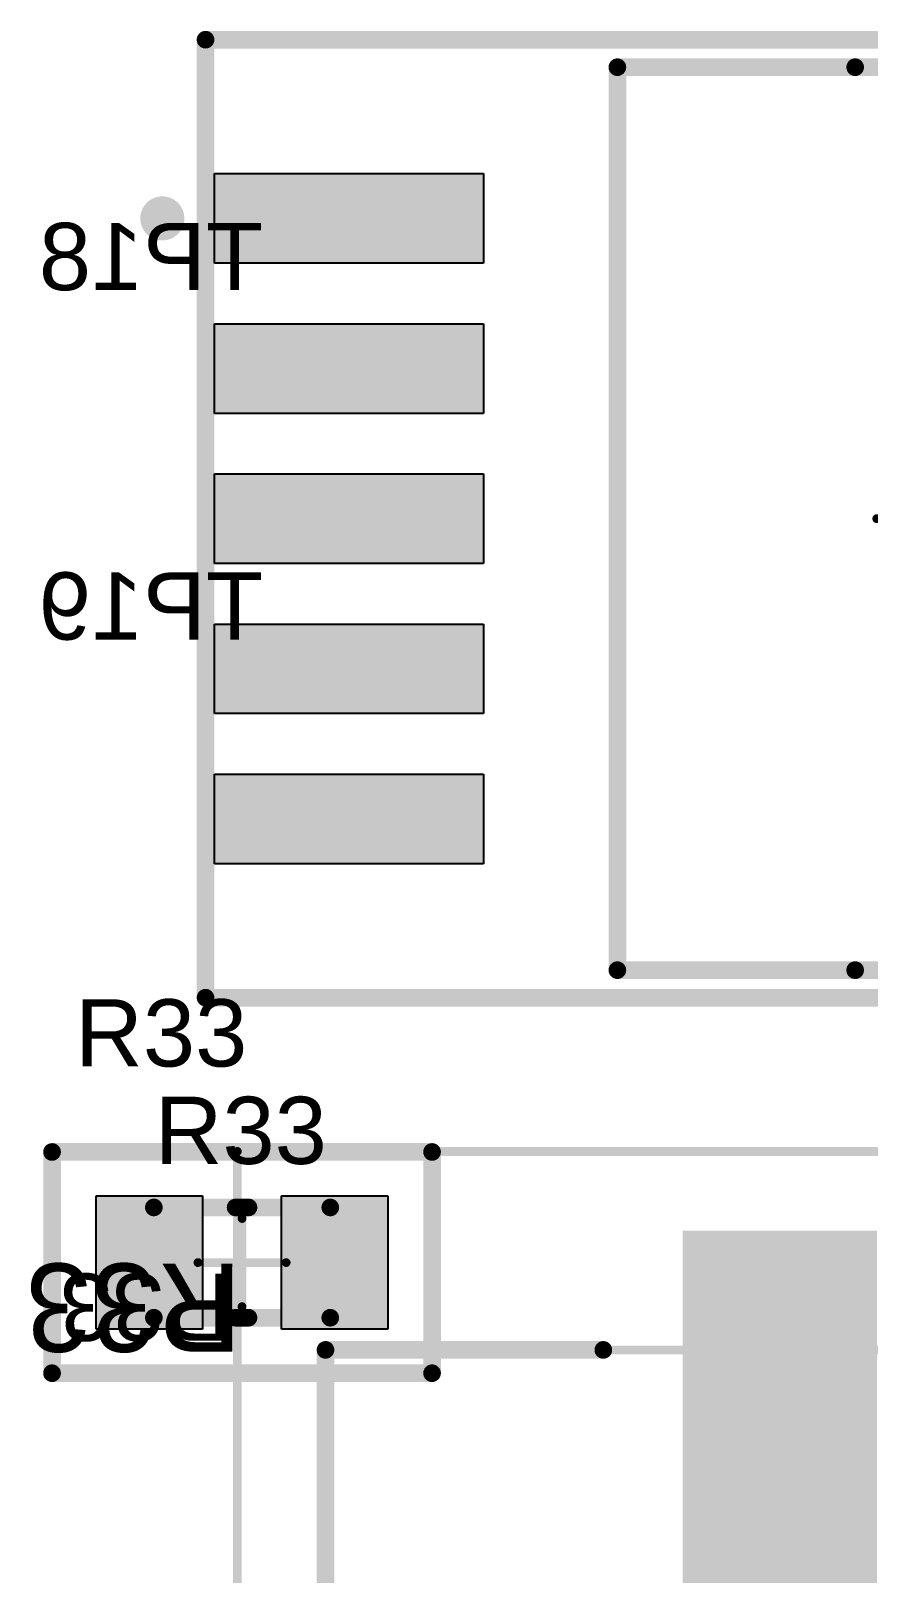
# Model space of a CAD drawing. Header units: millimetres. Extents: x 54 to 247, y 53 to 195.
# Drawn here: x 220.08 to 229.58, y 81.85 to 99.33 of the extents above; entities that cross this region are included whole.
import ezdxf

# ---------------------------------------------------------------- set-up
doc = ezdxf.new("R2010")
doc.units = ezdxf.units.MM
for name, color, linetype in [('BottomOverlay', 54, 'Continuous'), ('BottomPaste', 16, 'Continuous'), ('BottomSolder', 6, 'Continuous'), ('Mechanical10', 56, 'Continuous'), ('Mechanical12', 56, 'Continuous'), ('Mechanical13', 56, 'Continuous'), ('Mechanical15', 56, 'Continuous'), ('Mechanical4', 56, 'Continuous'), ('Mechanical6', 56, 'Continuous'), ('Mechanical8', 56, 'Continuous'), ('PadHoleLayer', 156, 'Continuous'), ('TopOverlay', 2, 'Continuous'), ('TopPaste', 8, 'Continuous'), ('TopSolder', 216, 'Continuous')]:
    doc.layers.add(name, color=color, linetype=linetype)
doc.styles.add('Arial', font='arial.ttf', dxfattribs={"height": 0.2})

# ---------------------------------------------------------------- blocks, each defined once
blk = doc.blocks.new('EEEFK1V331P_B_226')
at = {"layer": 'BottomPaste'}
for points in [[(1, 6.4), (1, 2.3), (-1, 2.3), (-1, 6.4)], [(1, -2.3), (1, -6.4), (-1, -6.4), (-1, -2.3)]]:
    blk.add_hatch(color=16, dxfattribs=at).paths.add_polyline_path(points)
at = {"layer": 'BottomSolder'}
for points in [[(1.102, 6.502), (1.102, 2.198), (-1.102, 2.198), (-1.102, 6.502)], [(1.102, -2.198), (1.102, -6.502), (-1.102, -6.502), (-1.102, -2.198)]]:
    blk.add_hatch(color=6, dxfattribs=at).paths.add_polyline_path(points)
at = {"layer": 'BottomOverlay', "const_width": 0.2}
for points in [[(0, 6.9, -1), (0, 7)], [(0, 6.9, -1), (0, 7)], [(0, 7, -1), (0, 6.9)]]:
    blk.add_lwpolyline(points, format="xyb", dxfattribs=at)
at = {"layer": 'BottomOverlay', "const_width": 0.1}
for points in [[(-0.05, 7, 1), (0.05, 7, 1)], [(-0.05, 7, 1), (0.05, 7, 1)], [(-0.05, 7, 1), (0.05, 7, 1)], [(-0.05, 6.9, 1), (0.05, 6.9, 1)], [(-0.05, 6.9, 1), (0.05, 6.9, 1)], [(-0.05, 6.9, 1), (0.05, 6.9, 1)], [(-2.625, 5.15, 1), (-2.525, 5.15, 1)], [(-2.625, 5.15, 1), (-2.525, 5.15, 1)], [(-2.05, 5.15, 1), (-1.95, 5.15, 1)], [(1.95, 5.15, 1), (2.05, 5.15, 1)], [(2.525, 5.15, 1), (2.625, 5.15, 1)], [(2.525, 5.15, 1), (2.625, 5.15, 1)], [(-5.2, 3.75, 1), (-5.1, 3.75, 1)], [(-5.2, 3.75, 1), (-5.1, 3.75, 1)], [(5.1, 3.75, 1), (5.2, 3.75, 1)], [(5.1, 3.75, 1), (5.2, 3.75, 1)], [(-5.2, -5.15, 1), (-5.1, -5.15, 1)], [(-5.2, -5.15, 1), (-5.1, -5.15, 1)], [(-2.05, -5.15, 1), (-1.95, -5.15, 1)], [(1.95, -5.15, 1), (2.05, -5.15, 1)], [(5.1, -5.15, 1), (5.2, -5.15, 1)], [(5.1, -5.15, 1), (5.2, -5.15, 1)]]:
    blk.add_lwpolyline(points, format="xyb", close=True, dxfattribs=at)
at = {"layer": 'BottomOverlay', "const_width": 0.2}
for points in [[(-2.575, 5.15), (-5.15, 3.75)], [(-2, 5.15), (-2.575, 5.15)], [(2.575, 5.15), (2, 5.15)], [(5.15, 3.75), (2.575, 5.15)], [(-5.15, 3.75), (-5.15, -5.15)], [(5.15, 3.75), (5.15, -5.15)], [(-2, -5.15), (-5.15, -5.15)], [(5.15, -5.15), (2, -5.15)]]:
    blk.add_lwpolyline(points, dxfattribs=at)
at = {"layer": 'Mechanical13', "const_width": 0.1}
for points in [[(-2.575, 5.15), (-5.15, 3.75)], [(2.575, 5.15), (-2.575, 5.15)], [(5.15, 3.75), (2.575, 5.15)], [(-5.15, 3.75), (-5.15, -5.15)], [(5.15, 3.75), (5.15, -5.15)], [(5.15, -5.15), (-5.15, -5.15)]]:
    blk.add_lwpolyline(points, dxfattribs=at)
at = {"layer": 'Mechanical13', "const_width": 0.05}
for points in [[(-2.6, 5.15, 1), (-2.55, 5.15, 1)], [(-2.6, 5.15, 1), (-2.55, 5.15, 1)], [(2.55, 5.15, 1), (2.6, 5.15, 1)], [(2.55, 5.15, 1), (2.6, 5.15, 1)], [(-5.175, 3.75, 1), (-5.125, 3.75, 1)], [(-5.175, 3.75, 1), (-5.125, 3.75, 1)], [(5.125, 3.75, 1), (5.175, 3.75, 1)], [(5.125, 3.75, 1), (5.175, 3.75, 1)], [(-5.175, -5.15, 1), (-5.125, -5.15, 1)], [(-5.175, -5.15, 1), (-5.125, -5.15, 1)], [(5.125, -5.15, 1), (5.175, -5.15, 1)], [(5.125, -5.15, 1), (5.175, -5.15, 1)]]:
    blk.add_lwpolyline(points, format="xyb", close=True, dxfattribs=at)
at = {"layer": 'Mechanical15', "const_width": 0.1}
for points in [[(6.15, 7.4), (-6.15, 7.4)], [(-6.15, 7.4), (-6.15, -7.4)], [(6.15, 7.4), (6.15, -7.4)], [(6.15, -7.4), (-6.15, -7.4)]]:
    blk.add_lwpolyline(points, dxfattribs=at)
at = {"layer": 'Mechanical15', "const_width": 0.05}
for points in [[(-6.175, 7.4, 1), (-6.125, 7.4, 1)], [(-6.175, 7.4, 1), (-6.125, 7.4, 1)], [(6.125, 7.4, 1), (6.175, 7.4, 1)], [(6.125, 7.4, 1), (6.175, 7.4, 1)], [(-6.175, -7.4, 1), (-6.125, -7.4, 1)], [(-6.175, -7.4, 1), (-6.125, -7.4, 1)], [(6.125, -7.4, 1), (6.175, -7.4, 1)], [(6.125, -7.4, 1), (6.175, -7.4, 1)]]:
    blk.add_lwpolyline(points, format="xyb", close=True, dxfattribs=at)
blk = doc.blocks.new('ON_S_____________936A_02_MFG_240')
at = {"layer": 'TopPaste'}
for points in [[(-5.33, 8.01), (5.33, 8.01), (5.33, -0.37), (-5.33, -0.37)], [(-3.912, -4.96), (-2.896, -4.96), (-2.896, -8.01), (-3.912, -8.01)], [(-2.21, -4.96), (-1.194, -4.96), (-1.194, -8.01), (-2.21, -8.01)], [(-0.508, -4.96), (0.508, -4.96), (0.508, -8.01), (-0.508, -8.01)], [(1.194, -4.96), (2.21, -4.96), (2.21, -8.01), (1.194, -8.01)], [(2.896, -4.96), (3.912, -4.96), (3.912, -8.01), (2.896, -8.01)]]:
    blk.add_hatch(color=8, dxfattribs=at).paths.add_polyline_path(points)
at = {"layer": 'TopSolder'}
for points in [[(-5.33, 8.01), (5.33, 8.01), (5.33, -0.37), (-5.33, -0.37)], [(-3.912, -4.96), (-2.896, -4.96), (-2.896, -8.01), (-3.912, -8.01)], [(-2.21, -4.96), (-1.194, -4.96), (-1.194, -8.01), (-2.21, -8.01)], [(-0.508, -4.96), (0.508, -4.96), (0.508, -8.01), (-0.508, -8.01)], [(1.194, -4.96), (2.21, -4.96), (2.21, -8.01), (1.194, -8.01)], [(2.896, -4.96), (3.912, -4.96), (3.912, -8.01), (2.896, -8.01)]]:
    blk.add_hatch(color=216, dxfattribs=at).paths.add_polyline_path(points)
at = {"layer": 'Mechanical10', "const_width": 0.2}
for points in [[(5.43, 8.11), (-5.43, 8.11)], [(-5.43, -8.11), (-5.43, 8.11)], [(5.43, -8.11), (5.43, 8.11)], [(5.43, -8.11), (-5.43, -8.11)]]:
    blk.add_lwpolyline(points, dxfattribs=at)
at = {"layer": 'Mechanical10', "const_width": 0.1}
for points in [[(-5.48, 8.11, 1), (-5.38, 8.11, 1)], [(-5.48, 8.11, 1), (-5.38, 8.11, 1)], [(5.38, 8.11, 1), (5.48, 8.11, 1)], [(5.38, 8.11, 1), (5.48, 8.11, 1)], [(-5.48, -8.11, 1), (-5.38, -8.11, 1)], [(-5.48, -8.11, 1), (-5.38, -8.11, 1)], [(5.38, -8.11, 1), (5.48, -8.11, 1)], [(5.38, -8.11, 1), (5.48, -8.11, 1)]]:
    blk.add_lwpolyline(points, format="xyb", close=True, dxfattribs=at)
at = {"layer": 'Mechanical12', "const_width": 0.2}
for points in [[(5.118, 5.906), (-5.118, 5.906)], [(-5.118, -3.441), (-5.118, 5.906)], [(5.118, -3.441), (5.118, 5.906)], [(5.118, -3.441), (-5.118, -3.441)]]:
    blk.add_lwpolyline(points, dxfattribs=at)
at = {"layer": 'Mechanical12', "const_width": 0.1}
for points in [[(-5.168, 5.906, 1), (-5.068, 5.906, 1)], [(-5.168, 5.906, 1), (-5.068, 5.906, 1)], [(5.068, 5.906, 1), (5.168, 5.906, 1)], [(5.068, 5.906, 1), (5.168, 5.906, 1)], [(-5.168, -3.441, 1), (-5.068, -3.441, 1)], [(-5.168, -3.441, 1), (-5.068, -3.441, 1)], [(5.068, -3.441, 1), (5.168, -3.441, 1)], [(5.068, -3.441, 1), (5.168, -3.441, 1)]]:
    blk.add_lwpolyline(points, format="xyb", close=True, dxfattribs=at)
at = {"layer": 'Mechanical15'}
for points, const_width in [([(5.43, 8.11), (-5.43, 8.11)], 0.2), ([(-5.43, -8.11), (-5.43, 8.11)], 0.2), ([(5.43, -8.11), (5.43, 8.11)], 0.2), ([(0, -0.5), (0, 0.5)], 0.1), ([(0.5, 0), (-0.5, 0)], 0.1), ([(5.43, -8.11), (-5.43, -8.11)], 0.2)]:
    blk.add_lwpolyline(points, dxfattribs=dict(at, const_width=const_width))
for points, const_width in [([(-5.48, 8.11, 1), (-5.38, 8.11, 1)], 0.1), ([(-5.48, 8.11, 1), (-5.38, 8.11, 1)], 0.1), ([(5.38, 8.11, 1), (5.48, 8.11, 1)], 0.1), ([(5.38, 8.11, 1), (5.48, 8.11, 1)], 0.1), ([(-0.025, 0.5, 1), (0.025, 0.5, 1)], 0.05), ([(-0.525, 0, 1), (-0.475, 0, 1)], 0.05), ([(0.475, 0, 1), (0.525, 0, 1)], 0.05), ([(-0.025, -0.5, 1), (0.025, -0.5, 1)], 0.05), ([(-5.48, -8.11, 1), (-5.38, -8.11, 1)], 0.1), ([(-5.48, -8.11, 1), (-5.38, -8.11, 1)], 0.1), ([(5.38, -8.11, 1), (5.48, -8.11, 1)], 0.1), ([(5.38, -8.11, 1), (5.48, -8.11, 1)], 0.1)]:
    blk.add_lwpolyline(points, format="xyb", close=True, dxfattribs=dict(at, const_width=const_width))
at = {"layer": 'TopOverlay', "const_width": 0.2}
for points in [[(-5.118, -3.441), (-5.118, -0.745)], [(5.118, -3.441), (5.118, -0.745)], [(5.118, -3.441), (-5.118, -3.441)]]:
    blk.add_lwpolyline(points, dxfattribs=at)
at = {"layer": 'TopOverlay'}
for points, const_width in [([(-5.168, -0.745, 1), (-5.068, -0.745, 1)], 0.1), ([(5.068, -0.745, 1), (5.168, -0.745, 1)], 0.1), ([(-5.168, -3.441, 1), (-5.068, -3.441, 1)], 0.1), ([(-5.168, -3.441, 1), (-5.068, -3.441, 1)], 0.1), ([(5.068, -3.441, 1), (5.168, -3.441, 1)], 0.1), ([(5.068, -3.441, 1), (5.168, -3.441, 1)], 0.1), ([(-3.279, -8.6, 1), (-3.529, -8.6, 1)], 0.25), ([(-3.591, -8.6, 1), (-3.467, -8.6, 1)], 0.125), ([(-3.341, -8.6, 1), (-3.216, -8.6, 1)], 0.125)]:
    blk.add_lwpolyline(points, format="xyb", close=True, dxfattribs=dict(at, const_width=const_width))
at = {"layer": 'Mechanical10'}
blk.add_text('U4', height=1, dxfattribs=at).set_placement((0, 0))
blk = doc.blocks.new('V______CRCW0805__3_IPC_A_268')
at = {"layer": 'TopPaste'}
for points in [[(-1.654, 0.754), (-0.448, 0.754), (-0.448, -0.754), (-1.654, -0.754)], [(0.448, 0.754), (1.654, 0.754), (1.654, -0.754), (0.448, -0.754)]]:
    blk.add_hatch(color=8, dxfattribs=at).paths.add_polyline_path(points)
at = {"layer": 'TopSolder'}
for points in [[(-1.654, 0.754), (-0.448, 0.754), (-0.448, -0.754), (-1.654, -0.754)], [(0.448, 0.754), (1.654, 0.754), (1.654, -0.754), (0.448, -0.754)]]:
    blk.add_hatch(color=216, dxfattribs=at).paths.add_polyline_path(points)
at = {"layer": 'Mechanical10', "const_width": 0.2}
for points in [[(-2.154, 1.254), (-2.154, -1.254)], [(2.154, 1.254), (-2.154, 1.254)], [(2.154, 1.254), (2.154, -1.254)], [(2.154, -1.254), (-2.154, -1.254)]]:
    blk.add_lwpolyline(points, dxfattribs=at)
at = {"layer": 'Mechanical10', "const_width": 0.1}
for points in [[(-2.204, 1.254, 1), (-2.104, 1.254, 1)], [(-2.204, 1.254, 1), (-2.104, 1.254, 1)], [(2.104, 1.254, 1), (2.204, 1.254, 1)], [(2.104, 1.254, 1), (2.204, 1.254, 1)], [(-2.204, -1.254, 1), (-2.104, -1.254, 1)], [(-2.204, -1.254, 1), (-2.104, -1.254, 1)], [(2.104, -1.254, 1), (2.204, -1.254, 1)], [(2.104, -1.254, 1), (2.204, -1.254, 1)]]:
    blk.add_lwpolyline(points, format="xyb", close=True, dxfattribs=at)
at = {"layer": 'Mechanical12', "const_width": 0.2}
for points in [[(-1, 0.625), (-1, -0.625)], [(1, 0.625), (-1, 0.625)], [(1, 0.625), (1, -0.625)], [(1, -0.625), (-1, -0.625)]]:
    blk.add_lwpolyline(points, dxfattribs=at)
at = {"layer": 'Mechanical12', "const_width": 0.1}
for points in [[(-1.05, 0.625, 1), (-0.95, 0.625, 1)], [(-1.05, 0.625, 1), (-0.95, 0.625, 1)], [(0.95, 0.625, 1), (1.05, 0.625, 1)], [(0.95, 0.625, 1), (1.05, 0.625, 1)], [(-1.05, -0.625, 1), (-0.95, -0.625, 1)], [(-1.05, -0.625, 1), (-0.95, -0.625, 1)], [(0.95, -0.625, 1), (1.05, -0.625, 1)], [(0.95, -0.625, 1), (1.05, -0.625, 1)]]:
    blk.add_lwpolyline(points, format="xyb", close=True, dxfattribs=at)
at = {"layer": 'Mechanical15'}
for points, const_width in [([(-2.154, 1.254), (-2.154, -1.254)], 0.2), ([(2.154, 1.254), (-2.154, 1.254)], 0.2), ([(2.154, 1.254), (2.154, -1.254)], 0.2), ([(0, 0.5), (0, -0.5)], 0.1), ([(0.5, 0), (-0.5, 0)], 0.1), ([(2.154, -1.254), (-2.154, -1.254)], 0.2)]:
    blk.add_lwpolyline(points, dxfattribs=dict(at, const_width=const_width))
for points, const_width in [([(-2.204, 1.254, 1), (-2.104, 1.254, 1)], 0.1), ([(-2.204, 1.254, 1), (-2.104, 1.254, 1)], 0.1), ([(2.104, 1.254, 1), (2.204, 1.254, 1)], 0.1), ([(2.104, 1.254, 1), (2.204, 1.254, 1)], 0.1), ([(-0.025, 0.5, 1), (0.025, 0.5, 1)], 0.05), ([(-0.525, 0, 1), (-0.475, 0, 1)], 0.05), ([(0.475, 0, 1), (0.525, 0, 1)], 0.05), ([(-0.025, -0.5, 1), (0.025, -0.5, 1)], 0.05), ([(-2.204, -1.254, 1), (-2.104, -1.254, 1)], 0.1), ([(-2.204, -1.254, 1), (-2.104, -1.254, 1)], 0.1), ([(2.104, -1.254, 1), (2.204, -1.254, 1)], 0.1), ([(2.104, -1.254, 1), (2.204, -1.254, 1)], 0.1)]:
    blk.add_lwpolyline(points, format="xyb", close=True, dxfattribs=dict(at, const_width=const_width))
at = {"layer": 'TopOverlay', "const_width": 0.2}
for points in [[(0.073, 0.625), (-0.073, 0.625)], [(0.073, -0.625), (-0.073, -0.625)]]:
    blk.add_lwpolyline(points, dxfattribs=at)
at = {"layer": 'TopOverlay', "const_width": 0.1}
for points in [[(-0.123, 0.625, 1), (-0.023, 0.625, 1)], [(0.023, 0.625, 1), (0.123, 0.625, 1)], [(-0.123, -0.625, 1), (-0.023, -0.625, 1)], [(0.023, -0.625, 1), (0.123, -0.625, 1)]]:
    blk.add_lwpolyline(points, format="xyb", close=True, dxfattribs=at)
at = {"layer": 'Mechanical10'}
blk.add_text('R33', height=1, dxfattribs=at).set_placement((0, 0.011))

msp = doc.modelspace()

# ---------------------------------------------------------------- hatches: boundary and pattern name
at = {"layer": 'Mechanical4'}
h = msp.add_hatch(color=56, dxfattribs=at)
edge = h.paths.add_edge_path()
edge.add_arc((222.065, 88.372), 0.05, 0, 360)
h = msp.add_hatch(color=56, dxfattribs=at)
edge = h.paths.add_edge_path()
edge.add_arc((222.065, 88.372), 0.05, 0, 360)
h = msp.add_hatch(color=56, dxfattribs=at)
edge = h.paths.add_edge_path()
edge.add_arc((222.065, 88.372), 0.05, 0, 360)
h = msp.add_hatch(color=56, dxfattribs=at)
edge = h.paths.add_edge_path()
edge.add_arc((222.065, 88.372), 0.05, 0, 360)
h = msp.add_hatch(color=56, dxfattribs=at)
edge = h.paths.add_edge_path()
edge.add_arc((220.324, 86.623), 0.05, 0, 360)
h = msp.add_hatch(color=56, dxfattribs=at)
edge = h.paths.add_edge_path()
edge.add_arc((220.324, 86.623), 0.05, 0, 360)
h = msp.add_hatch(color=56, dxfattribs=at)
edge = h.paths.add_edge_path()
edge.add_arc((220.324, 86.623), 0.05, 0, 360)
h = msp.add_hatch(color=56, dxfattribs=at)
edge = h.paths.add_edge_path()
edge.add_arc((220.324, 86.623), 0.05, 0, 360)
h = msp.add_hatch(color=56, dxfattribs=at)
edge = h.paths.add_edge_path()
edge.add_arc((224.633, 86.623), 0.05, 0, 360)
h = msp.add_hatch(color=56, dxfattribs=at)
edge = h.paths.add_edge_path()
edge.add_arc((224.633, 86.623), 0.05, 0, 360)
h = msp.add_hatch(color=56, dxfattribs=at)
edge = h.paths.add_edge_path()
edge.add_arc((224.633, 86.623), 0.05, 0, 360)
h = msp.add_hatch(color=56, dxfattribs=at)
edge = h.paths.add_edge_path()
edge.add_arc((224.633, 86.623), 0.05, 0, 360)
h = msp.add_hatch(color=56, dxfattribs=at)
edge = h.paths.add_edge_path()
edge.add_arc((220.324, 84.115), 0.05, 0, 360)
h = msp.add_hatch(color=56, dxfattribs=at)
edge = h.paths.add_edge_path()
edge.add_arc((220.324, 84.115), 0.05, 0, 360)
h = msp.add_hatch(color=56, dxfattribs=at)
edge = h.paths.add_edge_path()
edge.add_arc((220.324, 84.115), 0.05, 0, 360)
h = msp.add_hatch(color=56, dxfattribs=at)
edge = h.paths.add_edge_path()
edge.add_arc((220.324, 84.115), 0.05, 0, 360)
h = msp.add_hatch(color=56, dxfattribs=at)
edge = h.paths.add_edge_path()
edge.add_arc((224.633, 84.115), 0.05, 0, 360)
h = msp.add_hatch(color=56, dxfattribs=at)
edge = h.paths.add_edge_path()
edge.add_arc((224.633, 84.115), 0.05, 0, 360)
h = msp.add_hatch(color=56, dxfattribs=at)
edge = h.paths.add_edge_path()
edge.add_arc((224.633, 84.115), 0.05, 0, 360)
h = msp.add_hatch(color=56, dxfattribs=at)
edge = h.paths.add_edge_path()
edge.add_arc((224.633, 84.115), 0.05, 0, 360)
at = {"layer": 'Mechanical6'}
h = msp.add_hatch(color=56, dxfattribs=at)
edge = h.paths.add_edge_path()
edge.add_arc((226.734, 98.92), 0.05, 0, 360)
h = msp.add_hatch(color=56, dxfattribs=at)
edge = h.paths.add_edge_path()
edge.add_arc((226.734, 98.92), 0.05, 0, 360)
h = msp.add_hatch(color=56, dxfattribs=at)
edge = h.paths.add_edge_path()
edge.add_arc((229.43, 98.92), 0.05, 0, 360)
h = msp.add_hatch(color=56, dxfattribs=at)
edge = h.paths.add_edge_path()
edge.add_arc((226.734, 88.684), 0.05, 0, 360)
h = msp.add_hatch(color=56, dxfattribs=at)
edge = h.paths.add_edge_path()
edge.add_arc((226.734, 88.684), 0.05, 0, 360)
h = msp.add_hatch(color=56, dxfattribs=at)
edge = h.paths.add_edge_path()
edge.add_arc((229.43, 88.684), 0.05, 0, 360)
h = msp.add_hatch(color=56, dxfattribs=at)
edge = h.paths.add_edge_path()
edge.add_arc((222.406, 85.994), 0.05, 0, 360)
h = msp.add_hatch(color=56, dxfattribs=at)
edge = h.paths.add_edge_path()
edge.add_arc((222.551, 85.994), 0.05, 0, 360)
h = msp.add_hatch(color=56, dxfattribs=at)
edge = h.paths.add_edge_path()
edge.add_arc((222.406, 84.744), 0.05, 0, 360)
h = msp.add_hatch(color=56, dxfattribs=at)
edge = h.paths.add_edge_path()
edge.add_arc((222.551, 84.744), 0.05, 0, 360)
at = {"layer": 'Mechanical8'}
h = msp.add_hatch(color=56, dxfattribs=at)
edge = h.paths.add_edge_path()
edge.add_arc((226.734, 98.92), 0.05, 0, 360)
h = msp.add_hatch(color=56, dxfattribs=at)
edge = h.paths.add_edge_path()
edge.add_arc((226.734, 98.92), 0.05, 0, 360)
h = msp.add_hatch(color=56, dxfattribs=at)
edge = h.paths.add_edge_path()
edge.add_arc((226.734, 88.684), 0.05, 0, 360)
h = msp.add_hatch(color=56, dxfattribs=at)
edge = h.paths.add_edge_path()
edge.add_arc((226.734, 88.684), 0.05, 0, 360)
h = msp.add_hatch(color=56, dxfattribs=at)
edge = h.paths.add_edge_path()
edge.add_arc((221.479, 85.994), 0.05, 0, 360)
h = msp.add_hatch(color=56, dxfattribs=at)
edge = h.paths.add_edge_path()
edge.add_arc((221.479, 85.994), 0.05, 0, 360)
h = msp.add_hatch(color=56, dxfattribs=at)
edge = h.paths.add_edge_path()
edge.add_arc((223.479, 85.994), 0.05, 0, 360)
h = msp.add_hatch(color=56, dxfattribs=at)
edge = h.paths.add_edge_path()
edge.add_arc((223.479, 85.994), 0.05, 0, 360)
h = msp.add_hatch(color=56, dxfattribs=at)
edge = h.paths.add_edge_path()
edge.add_arc((221.479, 84.744), 0.05, 0, 360)
h = msp.add_hatch(color=56, dxfattribs=at)
edge = h.paths.add_edge_path()
edge.add_arc((221.479, 84.744), 0.05, 0, 360)
h = msp.add_hatch(color=56, dxfattribs=at)
edge = h.paths.add_edge_path()
edge.add_arc((223.479, 84.744), 0.05, 0, 360)
h = msp.add_hatch(color=56, dxfattribs=at)
edge = h.paths.add_edge_path()
edge.add_arc((223.479, 84.744), 0.05, 0, 360)
at = {"layer": 'PadHoleLayer'}
h = msp.add_hatch(color=156, dxfattribs=at)
edge = h.paths.add_edge_path()
edge.add_arc((226.734, 98.92), 0.05, 0, 360)
h = msp.add_hatch(color=156, dxfattribs=at)
edge = h.paths.add_edge_path()
edge.add_arc((226.734, 98.92), 0.05, 0, 360)
h = msp.add_hatch(color=156, dxfattribs=at)
edge = h.paths.add_edge_path()
edge.add_arc((226.734, 98.92), 0.05, 0, 360)
h = msp.add_hatch(color=156, dxfattribs=at)
edge = h.paths.add_edge_path()
edge.add_arc((226.734, 98.92), 0.05, 0, 360)
h = msp.add_hatch(color=156, dxfattribs=at)
edge = h.paths.add_edge_path()
edge.add_arc((229.43, 98.92), 0.05, 0, 360)
h = msp.add_hatch(color=156, dxfattribs=at)
edge = h.paths.add_edge_path()
edge.add_arc((226.734, 88.684), 0.05, 0, 360)
h = msp.add_hatch(color=156, dxfattribs=at)
edge = h.paths.add_edge_path()
edge.add_arc((226.734, 88.684), 0.05, 0, 360)
h = msp.add_hatch(color=156, dxfattribs=at)
edge = h.paths.add_edge_path()
edge.add_arc((226.734, 88.684), 0.05, 0, 360)
h = msp.add_hatch(color=156, dxfattribs=at)
edge = h.paths.add_edge_path()
edge.add_arc((226.734, 88.684), 0.05, 0, 360)
h = msp.add_hatch(color=156, dxfattribs=at)
edge = h.paths.add_edge_path()
edge.add_arc((229.43, 88.684), 0.05, 0, 360)
h = msp.add_hatch(color=156, dxfattribs=at)
edge = h.paths.add_edge_path()
edge.add_arc((222.065, 88.372), 0.05, 0, 360)
h = msp.add_hatch(color=156, dxfattribs=at)
edge = h.paths.add_edge_path()
edge.add_arc((222.065, 88.372), 0.05, 0, 360)
h = msp.add_hatch(color=156, dxfattribs=at)
edge = h.paths.add_edge_path()
edge.add_arc((222.065, 88.372), 0.05, 0, 360)
h = msp.add_hatch(color=156, dxfattribs=at)
edge = h.paths.add_edge_path()
edge.add_arc((222.065, 88.372), 0.05, 0, 360)
h = msp.add_hatch(color=156, dxfattribs=at)
edge = h.paths.add_edge_path()
edge.add_arc((220.324, 86.623), 0.05, 0, 360)
h = msp.add_hatch(color=156, dxfattribs=at)
edge = h.paths.add_edge_path()
edge.add_arc((220.324, 86.623), 0.05, 0, 360)
h = msp.add_hatch(color=156, dxfattribs=at)
edge = h.paths.add_edge_path()
edge.add_arc((220.324, 86.623), 0.05, 0, 360)
h = msp.add_hatch(color=156, dxfattribs=at)
edge = h.paths.add_edge_path()
edge.add_arc((220.324, 86.623), 0.05, 0, 360)
h = msp.add_hatch(color=156, dxfattribs=at)
edge = h.paths.add_edge_path()
edge.add_arc((224.633, 86.623), 0.05, 0, 360)
h = msp.add_hatch(color=156, dxfattribs=at)
edge = h.paths.add_edge_path()
edge.add_arc((224.633, 86.623), 0.05, 0, 360)
h = msp.add_hatch(color=156, dxfattribs=at)
edge = h.paths.add_edge_path()
edge.add_arc((224.633, 86.623), 0.05, 0, 360)
h = msp.add_hatch(color=156, dxfattribs=at)
edge = h.paths.add_edge_path()
edge.add_arc((224.633, 86.623), 0.05, 0, 360)
h = msp.add_hatch(color=156, dxfattribs=at)
edge = h.paths.add_edge_path()
edge.add_arc((221.479, 85.994), 0.05, 0, 360)
h = msp.add_hatch(color=156, dxfattribs=at)
edge = h.paths.add_edge_path()
edge.add_arc((221.479, 85.994), 0.05, 0, 360)
h = msp.add_hatch(color=156, dxfattribs=at)
edge = h.paths.add_edge_path()
edge.add_arc((222.406, 85.994), 0.05, 0, 360)
h = msp.add_hatch(color=156, dxfattribs=at)
edge = h.paths.add_edge_path()
edge.add_arc((222.551, 85.994), 0.05, 0, 360)
h = msp.add_hatch(color=156, dxfattribs=at)
edge = h.paths.add_edge_path()
edge.add_arc((223.479, 85.994), 0.05, 0, 360)
h = msp.add_hatch(color=156, dxfattribs=at)
edge = h.paths.add_edge_path()
edge.add_arc((223.479, 85.994), 0.05, 0, 360)
h = msp.add_hatch(color=156, dxfattribs=at)
edge = h.paths.add_edge_path()
edge.add_arc((221.479, 84.744), 0.05, 0, 360)
h = msp.add_hatch(color=156, dxfattribs=at)
edge = h.paths.add_edge_path()
edge.add_arc((221.479, 84.744), 0.05, 0, 360)
h = msp.add_hatch(color=156, dxfattribs=at)
edge = h.paths.add_edge_path()
edge.add_arc((222.406, 84.744), 0.05, 0, 360)
h = msp.add_hatch(color=156, dxfattribs=at)
edge = h.paths.add_edge_path()
edge.add_arc((222.551, 84.744), 0.05, 0, 360)
h = msp.add_hatch(color=156, dxfattribs=at)
edge = h.paths.add_edge_path()
edge.add_arc((223.479, 84.744), 0.05, 0, 360)
h = msp.add_hatch(color=156, dxfattribs=at)
edge = h.paths.add_edge_path()
edge.add_arc((223.479, 84.744), 0.05, 0, 360)
h = msp.add_hatch(color=156, dxfattribs=at)
edge = h.paths.add_edge_path()
edge.add_arc((220.324, 84.115), 0.05, 0, 360)
h = msp.add_hatch(color=156, dxfattribs=at)
edge = h.paths.add_edge_path()
edge.add_arc((220.324, 84.115), 0.05, 0, 360)
h = msp.add_hatch(color=156, dxfattribs=at)
edge = h.paths.add_edge_path()
edge.add_arc((220.324, 84.115), 0.05, 0, 360)
h = msp.add_hatch(color=156, dxfattribs=at)
edge = h.paths.add_edge_path()
edge.add_arc((220.324, 84.115), 0.05, 0, 360)
h = msp.add_hatch(color=156, dxfattribs=at)
edge = h.paths.add_edge_path()
edge.add_arc((224.633, 84.115), 0.05, 0, 360)
h = msp.add_hatch(color=156, dxfattribs=at)
edge = h.paths.add_edge_path()
edge.add_arc((224.633, 84.115), 0.05, 0, 360)
h = msp.add_hatch(color=156, dxfattribs=at)
edge = h.paths.add_edge_path()
edge.add_arc((224.633, 84.115), 0.05, 0, 360)
h = msp.add_hatch(color=156, dxfattribs=at)
edge = h.paths.add_edge_path()
edge.add_arc((224.633, 84.115), 0.05, 0, 360)

# ---------------------------------------------------------------- linework, layer by layer
at = {"layer": 'Mechanical10'}
for p, q in [((222.165, 96.698), (222.165, 97.714)), ((222.165, 97.714), (225.215, 97.714)), ((225.215, 97.714), (225.215, 96.698)), ((225.215, 96.698), (222.165, 96.698)), ((222.165, 94.996), (222.165, 96.012)), ((222.165, 96.012), (225.215, 96.012)), ((225.215, 96.012), (225.215, 94.996)), ((225.215, 94.996), (222.165, 94.996)), ((222.165, 93.294), (222.165, 94.31)), ((222.165, 94.31), (225.215, 94.31)), ((225.215, 94.31), (225.215, 93.294)), ((225.215, 93.294), (222.165, 93.294)), ((222.165, 91.592), (222.165, 92.608)), ((222.165, 92.608), (225.215, 92.608)), ((225.215, 92.608), (225.215, 91.592)), ((225.215, 91.592), (222.165, 91.592)), ((222.165, 89.89), (222.165, 90.906)), ((222.165, 90.906), (225.215, 90.906)), ((225.215, 90.906), (225.215, 89.89)), ((225.215, 89.89), (222.165, 89.89)), ((220.824, 84.615), (220.824, 86.124)), ((220.824, 86.124), (222.031, 86.124)), ((222.031, 86.124), (222.031, 84.615)), ((222.926, 84.615), (222.926, 86.124)), ((222.926, 86.124), (224.133, 86.124)), ((224.133, 86.124), (224.133, 84.615)), ((222.031, 84.615), (220.824, 84.615)), ((224.133, 84.615), (222.926, 84.615))]:
    msp.add_line(p, q, dxfattribs=at)
at = {"layer": 'Mechanical4'}
for points, const_width in [([(222.065, 99.232), (238.285, 99.232)], 0.2), ([(222.065, 88.372), (222.065, 99.232)], 0.2), ([(222.065, 99.232), (238.285, 99.232)], 0.2), ([(222.065, 88.372), (222.065, 99.232)], 0.2), ([(222.065, 88.372), (238.285, 88.372)], 0.2), ([(222.065, 88.372), (238.285, 88.372)], 0.2), ([(220.324, 86.623), (224.633, 86.623)], 0.2), ([(220.324, 84.115), (220.324, 86.623)], 0.2), ([(220.324, 86.623), (224.633, 86.623)], 0.2), ([(220.324, 84.115), (220.324, 86.623)], 0.2), ([(224.633, 84.115), (224.633, 86.623)], 0.2), ([(224.633, 84.115), (224.633, 86.623)], 0.2), ([(222.479, 84.869), (222.479, 85.869)], 0.1), ([(221.979, 85.369), (222.979, 85.369)], 0.1), ([(220.324, 84.115), (224.633, 84.115)], 0.2), ([(220.324, 84.115), (224.633, 84.115)], 0.2)]:
    msp.add_lwpolyline(points, dxfattribs=dict(at, const_width=const_width))
for points, const_width in [([(222.015, 99.232, 1), (222.115, 99.232, 1)], 0.1), ([(222.015, 99.232, 1), (222.115, 99.232, 1)], 0.1), ([(222.015, 99.232, 1), (222.115, 99.232, 1)], 0.1), ([(222.015, 99.232, 1), (222.115, 99.232, 1)], 0.1), ([(222.015, 88.372, 1), (222.115, 88.372, 1)], 0.1), ([(222.015, 88.372, 1), (222.115, 88.372, 1)], 0.1), ([(222.015, 88.372, 1), (222.115, 88.372, 1)], 0.1), ([(222.015, 88.372, 1), (222.115, 88.372, 1)], 0.1), ([(220.274, 86.623, 1), (220.374, 86.623, 1)], 0.1), ([(220.274, 86.623, 1), (220.374, 86.623, 1)], 0.1), ([(220.274, 86.623, 1), (220.374, 86.623, 1)], 0.1), ([(220.274, 86.623, 1), (220.374, 86.623, 1)], 0.1), ([(224.583, 86.623, 1), (224.683, 86.623, 1)], 0.1), ([(224.583, 86.623, 1), (224.683, 86.623, 1)], 0.1), ([(224.583, 86.623, 1), (224.683, 86.623, 1)], 0.1), ([(224.583, 86.623, 1), (224.683, 86.623, 1)], 0.1), ([(222.454, 85.869, 1), (222.504, 85.869, 1)], 0.05), ([(222.441, 85.869, 1), (222.466, 85.869, 1)], 0.025), ([(222.441, 85.869, 1), (222.466, 85.869, 1)], 0.025), ([(222.491, 85.869, 1), (222.516, 85.869, 1)], 0.025), ([(222.491, 85.869, 1), (222.516, 85.869, 1)], 0.025), ([(221.954, 85.369, 1), (222.004, 85.369, 1)], 0.05), ([(221.941, 85.369, 1), (221.966, 85.369, 1)], 0.025), ([(221.941, 85.369, 1), (221.966, 85.369, 1)], 0.025), ([(221.991, 85.369, 1), (222.016, 85.369, 1)], 0.025), ([(221.991, 85.369, 1), (222.016, 85.369, 1)], 0.025), ([(222.954, 85.369, 1), (223.004, 85.369, 1)], 0.05), ([(222.941, 85.369, 1), (222.966, 85.369, 1)], 0.025), ([(222.941, 85.369, 1), (222.966, 85.369, 1)], 0.025), ([(222.991, 85.369, 1), (223.016, 85.369, 1)], 0.025), ([(222.991, 85.369, 1), (223.016, 85.369, 1)], 0.025), ([(222.454, 84.869, 1), (222.504, 84.869, 1)], 0.05), ([(222.441, 84.869, 1), (222.466, 84.869, 1)], 0.025), ([(222.441, 84.869, 1), (222.466, 84.869, 1)], 0.025), ([(222.491, 84.869, 1), (222.516, 84.869, 1)], 0.025), ([(222.491, 84.869, 1), (222.516, 84.869, 1)], 0.025), ([(220.274, 84.115, 1), (220.374, 84.115, 1)], 0.1), ([(220.274, 84.115, 1), (220.374, 84.115, 1)], 0.1), ([(220.274, 84.115, 1), (220.374, 84.115, 1)], 0.1), ([(220.274, 84.115, 1), (220.374, 84.115, 1)], 0.1), ([(224.583, 84.115, 1), (224.683, 84.115, 1)], 0.1), ([(224.583, 84.115, 1), (224.683, 84.115, 1)], 0.1), ([(224.583, 84.115, 1), (224.683, 84.115, 1)], 0.1), ([(224.583, 84.115, 1), (224.683, 84.115, 1)], 0.1)]:
    msp.add_lwpolyline(points, format="xyb", close=True, dxfattribs=dict(at, const_width=const_width))
at = {"layer": 'Mechanical4', "const_width": 0.05}
for points in [[(222.454, 85.869, -1), (222.504, 85.869)], [(222.504, 85.869, -1), (222.454, 85.869)], [(221.954, 85.369, -1), (222.004, 85.369)], [(222.004, 85.369, -1), (221.954, 85.369)], [(222.954, 85.369, -1), (223.004, 85.369)], [(223.004, 85.369, -1), (222.954, 85.369)], [(222.454, 84.869, -1), (222.504, 84.869)], [(222.504, 84.869, -1), (222.454, 84.869)]]:
    msp.add_lwpolyline(points, format="xyb", dxfattribs=at)
at = {"layer": 'Mechanical6', "const_width": 0.2}
for points in [[(226.734, 98.92), (229.43, 98.92)], [(226.734, 88.684), (226.734, 98.92)], [(226.734, 88.684), (229.43, 88.684)], [(222.406, 85.994), (222.551, 85.994)], [(222.406, 84.744), (222.551, 84.744)]]:
    msp.add_lwpolyline(points, dxfattribs=at)
at = {"layer": 'Mechanical6', "const_width": 0.1}
for points in [[(226.684, 98.92, 1), (226.784, 98.92, 1)], [(226.684, 98.92, 1), (226.784, 98.92, 1)], [(229.38, 98.92, 1), (229.48, 98.92, 1)], [(226.684, 88.684, 1), (226.784, 88.684, 1)], [(226.684, 88.684, 1), (226.784, 88.684, 1)], [(229.38, 88.684, 1), (229.48, 88.684, 1)], [(222.356, 85.994, 1), (222.456, 85.994, 1)], [(222.501, 85.994, 1), (222.601, 85.994, 1)], [(222.356, 84.744, 1), (222.456, 84.744, 1)], [(222.501, 84.744, 1), (222.601, 84.744, 1)]]:
    msp.add_lwpolyline(points, format="xyb", close=True, dxfattribs=at)
at = {"layer": 'Mechanical8'}
for p, q in [((222.165, 96.698), (222.165, 97.714)), ((222.165, 97.714), (225.215, 97.714)), ((225.215, 97.714), (225.215, 96.698)), ((225.215, 96.698), (222.165, 96.698)), ((222.165, 94.996), (222.165, 96.012)), ((222.165, 96.012), (225.215, 96.012)), ((225.215, 96.012), (225.215, 94.996)), ((225.215, 94.996), (222.165, 94.996)), ((222.165, 93.294), (222.165, 94.31)), ((222.165, 94.31), (225.215, 94.31)), ((225.215, 94.31), (225.215, 93.294)), ((225.215, 93.294), (222.165, 93.294)), ((222.165, 91.592), (222.165, 92.608)), ((222.165, 92.608), (225.215, 92.608)), ((225.215, 92.608), (225.215, 91.592)), ((225.215, 91.592), (222.165, 91.592)), ((222.165, 89.89), (222.165, 90.906)), ((222.165, 90.906), (225.215, 90.906)), ((225.215, 90.906), (225.215, 89.89)), ((225.215, 89.89), (222.165, 89.89)), ((220.824, 84.615), (220.824, 86.124)), ((220.824, 86.124), (222.031, 86.124)), ((222.031, 86.124), (222.031, 84.615)), ((222.926, 84.615), (222.926, 86.124)), ((222.926, 86.124), (224.133, 86.124)), ((224.133, 86.124), (224.133, 84.615)), ((222.031, 84.615), (220.824, 84.615)), ((224.133, 84.615), (222.926, 84.615))]:
    msp.add_line(p, q, dxfattribs=at)
at = {"layer": 'Mechanical8', "const_width": 0.2}
for points in [[(226.734, 98.92), (236.081, 98.92)], [(226.734, 88.684), (226.734, 98.92)], [(226.734, 88.684), (236.081, 88.684)], [(221.479, 85.994), (223.479, 85.994)], [(221.479, 84.744), (221.479, 85.994)], [(223.479, 84.744), (223.479, 85.994)], [(221.479, 84.744), (223.479, 84.744)]]:
    msp.add_lwpolyline(points, dxfattribs=at)
at = {"layer": 'Mechanical8', "const_width": 0.1}
for points in [[(226.684, 98.92, 1), (226.784, 98.92, 1)], [(226.684, 98.92, 1), (226.784, 98.92, 1)], [(226.684, 88.684, 1), (226.784, 88.684, 1)], [(226.684, 88.684, 1), (226.784, 88.684, 1)], [(221.429, 85.994, 1), (221.529, 85.994, 1)], [(221.429, 85.994, 1), (221.529, 85.994, 1)], [(223.429, 85.994, 1), (223.529, 85.994, 1)], [(223.429, 85.994, 1), (223.529, 85.994, 1)], [(221.429, 84.744, 1), (221.529, 84.744, 1)], [(221.429, 84.744, 1), (221.529, 84.744, 1)], [(223.429, 84.744, 1), (223.529, 84.744, 1)], [(223.429, 84.744, 1), (223.529, 84.744, 1)]]:
    msp.add_lwpolyline(points, format="xyb", close=True, dxfattribs=at)

# ---------------------------------------------------------------- block references
for name, p, rotation in [('ON_S_____________936A_02_MFG_240', (230.175, 93.802), 270), ('V______CRCW0805__3_IPC_A_268', (222.479, 85.369), 180), ('EEEFK1V331P_B_226', (228.575, 79.229), 180)]:
    msp.add_blockref(name, p, dxfattribs=dict(rotation=rotation))

# ---------------------------------------------------------------- texts
at = {"layer": 'BottomOverlay', "style": 'Arial', "text_generation_flag": 2}
for s, p in [('TP18', (222.719, 96.393)), ('TP19', (222.719, 92.431))]:
    msp.add_text(s, height=0.762, dxfattribs=at).set_placement(p)
at = {"layer": 'Mechanical4', "style": 'Arial'}
msp.add_text('R33', height=0.762, rotation=180, dxfattribs=at).set_placement((222.364, 85.244))
at = {"layer": 'Mechanical6', "style": 'Arial'}
msp.add_text('R33', height=0.762, dxfattribs=at).set_placement((220.586, 87.592))
at = {"layer": 'TopOverlay', "style": 'Arial'}
msp.add_text('R33', height=0.762, dxfattribs=at).set_placement((221.488, 86.487))

doc.saveas('drawing.dxf')
